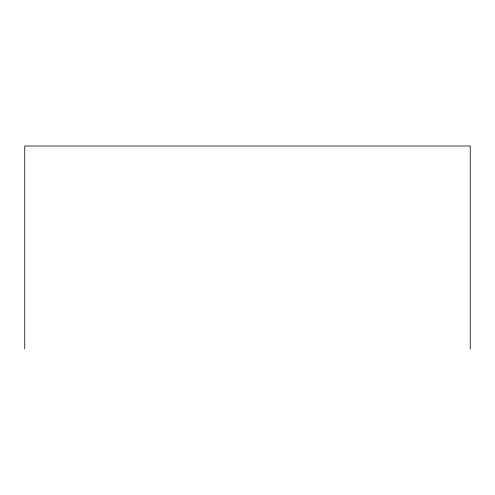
<?xml version="1.0" encoding="UTF-8"?>
<svg xmlns="http://www.w3.org/2000/svg" width="495" height="495" viewBox="0 0 495 495"><rect width="100%" height="100%" fill="white"/><g stroke="black" fill="none" stroke-linecap="round" stroke-linejoin="round"><path stroke-width="0.74" d="M470.25 348.987L470.25 146.013L24.75 146.013L24.75 348.987"/></g></svg>
